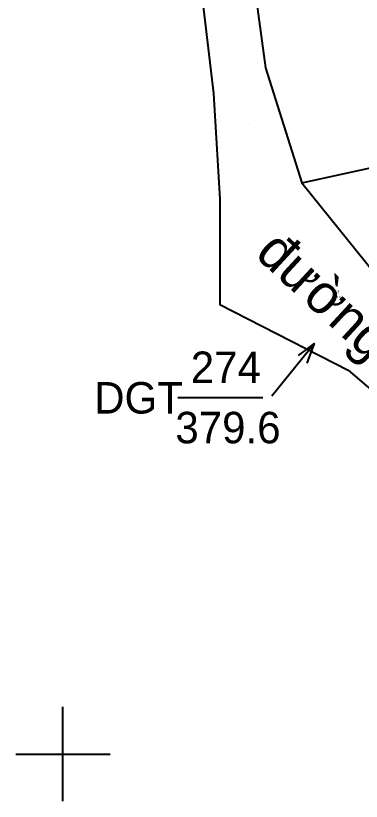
# Model space of a CAD drawing. Extents: x 550890 to 551618, y 1839259 to 1840146.
# Drawn here: x 550997 to 551018.97, y 1839497 to 1839546.9 of the extents above; entities that cross this region are included whole.
import ezdxf

# ---------------------------------------------------------------- set-up
doc = ezdxf.new("R2010")
doc.units = 0
for name, color, linetype in [('Level 10', 7, 'Continuous'), ('Level 13', 7, 'Continuous'), ('Level 14', 7, 'Continuous'), ('Level 15', 7, 'Continuous'), ('Level 2', 7, 'Continuous'), ('Level 23', 7, 'Continuous'), ('Level 4', 7, 'Continuous'), ('Level 48', 7, 'Continuous'), ('Level 63', 7, 'Continuous')]:
    doc.layers.add(name, color=color, linetype=linetype)

# ---------------------------------------------------------------- blocks, each defined once
blk = doc.blocks.new('A$C43B')
at = {"layer": 'Level 14'}
blk.add_line((3.93, 1.69), (2.68, 1.49), dxfattribs=at)
blk.add_lwpolyline([(0, 0), (3.93, 1.69), (2.93, 0.81)], dxfattribs=at)
blk = doc.blocks.new('A$C522')
at = {"layer": 'Level 14', "rotation": 27.754325478161473}
blk.add_blockref('A$C43B', (0, 0), dxfattribs=at)

msp = doc.modelspace()

# ---------------------------------------------------------------- linework, layer by layer
at = {"layer": 'Level 10'}
msp.add_line((551015.19, 1839536.28), (551029.35, 1839539.41), dxfattribs=at)
at = {"layer": 'Level 13'}
for p, q in [((551011.85, 1839540.02), (551011.85, 1839540.02)), ((551007.31, 1839522.64), (551012.71, 1839522.64))]:
    msp.add_line(p, q, dxfattribs=at)
at = {"layer": 'Level 23'}
for points in [[(551008.03, 1839579.31), (551012.89, 1839543.6), (551015.19, 1839536.28)], [(551000, 1839575.56), (551005.59, 1839575.57), (551009.58, 1839541.97), (551009.97, 1839535.24), (551009.97, 1839528.56), (551018.13, 1839524.38), (551027.46, 1839516.42), (551033.36, 1839511.35), (551038.12, 1839504.31), (551040.63, 1839500)], [(551015.19, 1839536.28), (551022.75, 1839526.91), (551030.06, 1839518.77), (551036.43, 1839512.16)]]:
    msp.add_lwpolyline(points, dxfattribs=at)
at = {"layer": 'Level 63'}
for points in [[(551000, 1839497), (551000, 1839503)], [(550997, 1839500), (551003, 1839500)]]:
    msp.add_lwpolyline(points, dxfattribs=at)

# ---------------------------------------------------------------- block references
at = {"layer": 'Level 13'}
msp.add_blockref('A$C522', (551013.29, 1839522.75), dxfattribs=at)

# ---------------------------------------------------------------- texts
msp.add_text('274', height=2, dxfattribs=at).set_placement((551008.13, 1839523.57))
at = {"layer": 'Level 15'}
for s, p in [('Khối 2', (551017.25, 1839529)), ('DGT', (551017.3, 1839529.24)), ('274', (551017.34, 1839529.36)), ('.', (551017.43, 1839529.12))]:
    msp.add_text(s, height=0.1, dxfattribs=at).set_placement(p)
at = {"layer": 'Level 2'}
msp.add_text('DGT', height=2, dxfattribs=at).set_placement((551001.99, 1839521.63))
at = {"layer": 'Level 4'}
msp.add_text('379.6', height=2, dxfattribs=at).set_placement((551007.15, 1839519.74))
at = {"layer": 'Level 48'}
msp.add_text('đường đất', height=2.5, rotation=317.2998, dxfattribs=at).set_placement((551012.14, 1839531.66))

doc.saveas('drawing.dxf')
